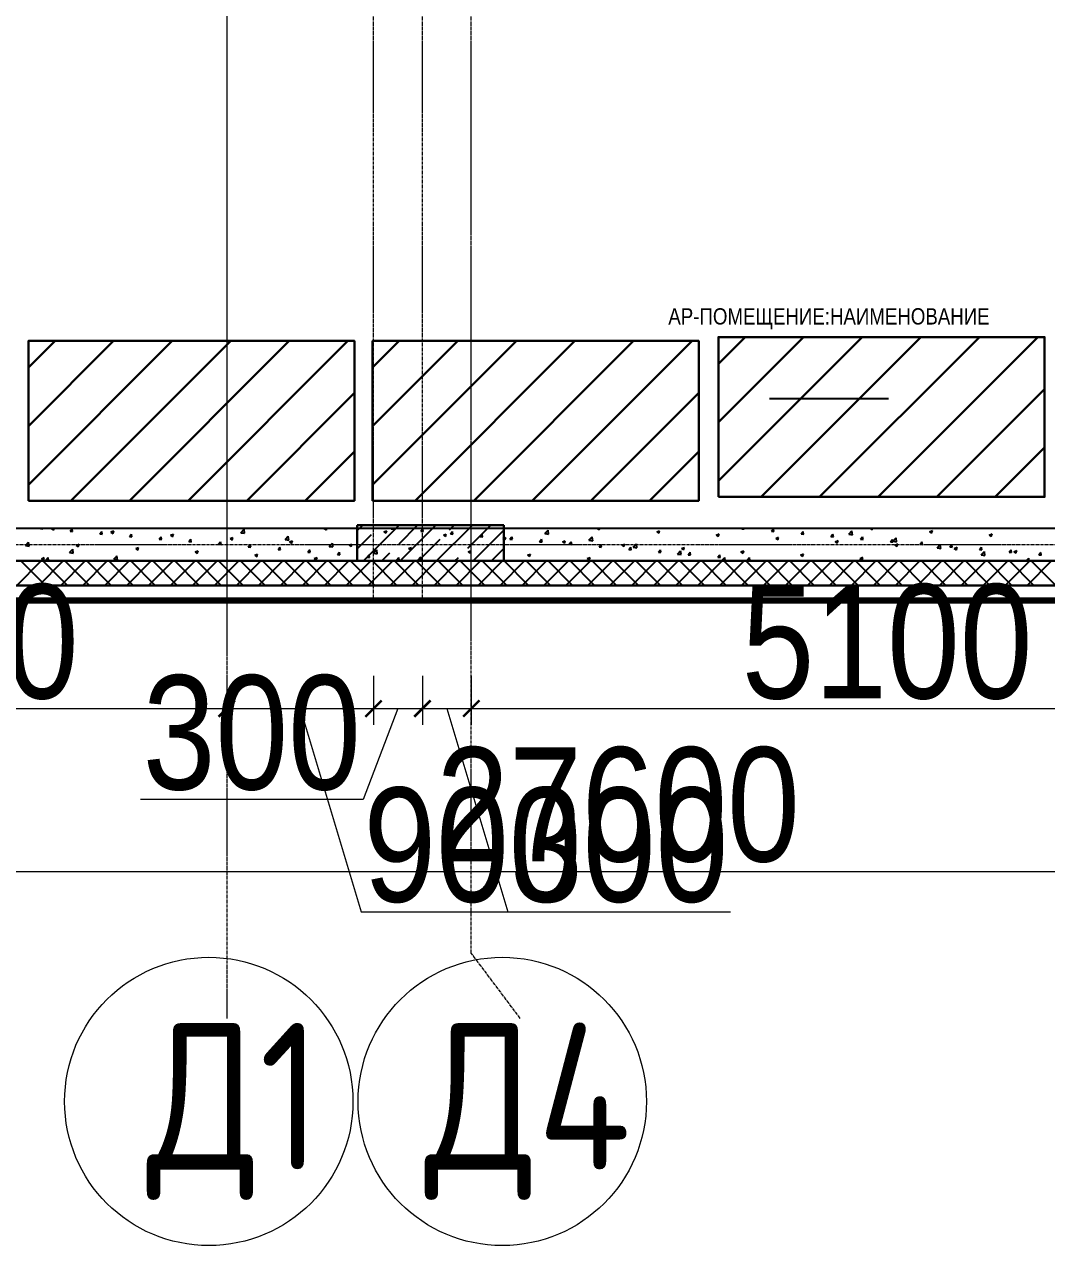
# Model space of a CAD drawing. Header units: millimetres. Extents: x -231292 to 573618, y -153144 to 564035.
# Drawn here: x 19062 to 25331, y 182267 to 189757 of the extents above; entities that cross this region are included whole.
import ezdxf
from ezdxf.enums import TextEntityAlignment as Align

# ---------------------------------------------------------------- set-up
doc = ezdxf.new("R2010")
doc.units = ezdxf.units.MM
doc.linetypes.add('CENTER2', pattern=[28.575, 19.05, -3.175, 3.175, -3.175])
doc.linetypes.add('HIDDEN2', pattern=[4.7625, 3.175, -1.5875])
doc.layers.get('0').update_dxf_attribs({"color": 250})
doc.layers.get('Defpoints').update_dxf_attribs({"color": 250})
for name, color, linetype, lineweight in [('10.3) строит. леса', 20, 'Continuous', 30), ('A-AREA', 250, 'Continuous', 15), ('АР_Колонны', 250, 'Continuous', 35), ('АР_Стены ЖБ', 250, 'Continuous', 35), ('АР_Стены ПЕНОблок', 250, 'Continuous', 20), ('АР_Тонкая', 250, 'Continuous', 5), ('АР_Утеплитель', 250, 'Continuous', 0), ('АР_Штриховка', 250, 'Continuous', 0), ('РД_Оси_100', 250, 'Continuous', 0), ('РД_Оси_размер', 250, 'Continuous', 0)]:
    doc.layers.add(name, color=color, linetype=linetype, lineweight=lineweight)
doc.styles.add('style1', font='ARIALN.TTF')
doc.styles.add('ккк', font='isocpeur.ttf', dxfattribs={"width": 0.85, "oblique": 15})
doc.dimstyles.new('Dim100_ареал', dxfattribs={"dimscale": 100, "dimtxt": 2.5, "dimasz": 1, "dimexe": 1, "dimexo": 1, "dimgap": 0.5, "dimtad": 1, "dimzin": 12, "dimdsep": 46, "dimtxsty": 'style1', "dimblk": 'ARCHTICK', "dimcen": 1, "dimdle": 1, "dimclrd": 256, "dimclre": 256, "dimaunit": 1, "dimadec": 0, "dimazin": 3, "dimtfac": 1, "dimtmove": 1, "dimatfit": 3, "dimldrblk": 'OPEN30', "dimfxl": 2, "dimfxlon": 1, "dimtolj": 1, "dimtzin": 0, "dimlwd": 9, "dimlwe": 9, "dimarcsym": 0})

# ---------------------------------------------------------------- blocks, each defined once
blk = doc.blocks.new('A-iden')
at = {"linetype": 'Continuous', "lineweight": 5}
blk.add_circle((-0.729, -4.063), 5.894, dxfattribs=at)
at = {"color": 0, "linetype": 'Continuous', "lineweight": 20, "style": 'ккк', "width": 0.85}
blk.add_attdef('ID', text='', height=6, dxfattribs=at).set_placement((0.314, -3.853), align=Align.MIDDLE_CENTER)
blk = doc.blocks.new('_ArchTick')
at = {"color": 0, "linetype": 'ByBlock', "const_width": 0.15}
blk.add_lwpolyline([(-0.5, -0.5), (0.5, 0.5)], dxfattribs=at)
blk = doc.blocks.new('*D157')
at = {"layer": 'Defpoints', "color": 0, "transparency": 16777216}
for p in [(1203452.9, 135907.8), (1207052.9, 135907.8), (1207052.9, 134907.8)]:
    blk.add_point(p, dxfattribs=at)
at = {"layer": 'РД_Оси_размер', "lineweight": 9, "transparency": 16777216}
for p, q in [((1203452.9, 135107.8), (1203452.9, 134807.8)), ((1207052.9, 135107.8), (1207052.9, 134807.8)), ((1203352.9, 134907.8), (1207152.9, 134907.8))]:
    blk.add_line(p, q, dxfattribs=at)
at = {"layer": 'РД_Оси_размер', "lineweight": 9, "transparency": 16777216, "xscale": 100, "yscale": 100, "zscale": 100, "rotation": 180}
blk.add_blockref('_ArchTick', (1203452.9, 134907.8), dxfattribs=at)
at = {"layer": 'РД_Оси_размер', "lineweight": 9, "transparency": 16777216, "xscale": 100, "yscale": 100, "zscale": 100}
blk.add_blockref('_ArchTick', (1207052.9, 134907.8), dxfattribs=at)
at = {"layer": 'РД_Оси_размер', "color": 0, "transparency": 16777216, "insert": (1205252.9, 135315.2), "char_height": 700, "attachment_point": 5, "style": 'style1'}
blk.add_mtext('\\A1;3600', dxfattribs=at)
blk = doc.blocks.new('_Open30')
at = {"color": 0, "linetype": 'ByBlock', "lineweight": -2}
for p, q in [((-1, 0.268), (0, 0)), ((0, 0), (-1, -0.268)), ((0, 0), (-1, 0))]:
    blk.add_line(p, q, dxfattribs=at)
blk = doc.blocks.new('*D158')
at = {"layer": 'Defpoints', "color": 0, "transparency": 16777216}
for p in [(1207052.9, 135907.8), (1207952.9, 135907.8), (1207952.9, 134907.8)]:
    blk.add_point(p, dxfattribs=at)
at = {"layer": 'РД_Оси_размер', "lineweight": 9, "transparency": 16777216}
for p, q in [((1207052.9, 135107.8), (1207052.9, 134807.8)), ((1207952.9, 135107.8), (1207952.9, 134807.8)), ((1206952.9, 134907.8), (1208052.9, 134907.8)), ((1207502.9, 134907.8), (1207877.1, 133660.6)), ((1207877.1, 133660.6), (1209243.4, 133660.6))]:
    blk.add_line(p, q, dxfattribs=at)
at = {"layer": 'РД_Оси_размер', "lineweight": 9, "transparency": 16777216, "xscale": 100, "yscale": 100, "zscale": 100, "rotation": 180}
blk.add_blockref('_ArchTick', (1207052.9, 134907.8), dxfattribs=at)
at = {"layer": 'РД_Оси_размер', "lineweight": 9, "transparency": 16777216, "xscale": 100, "yscale": 100, "zscale": 100}
blk.add_blockref('_ArchTick', (1207952.9, 134907.8), dxfattribs=at)
at = {"layer": 'РД_Оси_размер', "color": 0, "transparency": 16777216, "insert": (1208560.2, 134068), "char_height": 700, "attachment_point": 5, "style": 'style1'}
blk.add_mtext('\\A1;900', dxfattribs=at)
blk = doc.blocks.new('*D159')
at = {"layer": 'Defpoints', "color": 0, "transparency": 16777216}
for p in [(1207952.9, 135907.8), (1208252.9, 135907.8), (1208252.9, 134907.8)]:
    blk.add_point(p, dxfattribs=at)
at = {"layer": 'РД_Оси_размер', "lineweight": 9, "transparency": 16777216}
for p, q in [((1207952.9, 135107.8), (1207952.9, 134807.8)), ((1208252.9, 135107.8), (1208252.9, 134807.8)), ((1207852.9, 134907.8), (1208352.9, 134907.8)), ((1208102.9, 134907.8), (1207889.5, 134349.5)), ((1207889.5, 134349.5), (1206523.7, 134349.5))]:
    blk.add_line(p, q, dxfattribs=at)
at = {"layer": 'РД_Оси_размер', "lineweight": 9, "transparency": 16777216, "xscale": 100, "yscale": 100, "zscale": 100, "rotation": 180}
blk.add_blockref('_ArchTick', (1207952.9, 134907.8), dxfattribs=at)
at = {"layer": 'РД_Оси_размер', "lineweight": 9, "transparency": 16777216, "xscale": 100, "yscale": 100, "zscale": 100}
blk.add_blockref('_ArchTick', (1208252.9, 134907.8), dxfattribs=at)
at = {"layer": 'РД_Оси_размер', "color": 0, "transparency": 16777216, "insert": (1207206.6, 134756.9), "char_height": 700, "attachment_point": 5, "style": 'style1'}
blk.add_mtext('\\A1;300', dxfattribs=at)
blk = doc.blocks.new('*D160')
at = {"layer": 'Defpoints', "color": 0, "transparency": 16777216}
for p in [(1208252.9, 135907.8), (1208552.9, 135907.8), (1208552.9, 134907.8)]:
    blk.add_point(p, dxfattribs=at)
at = {"layer": 'РД_Оси_размер', "lineweight": 9, "transparency": 16777216}
for p, q in [((1208252.9, 135107.8), (1208252.9, 134807.8)), ((1208552.9, 135107.8), (1208552.9, 134807.8)), ((1208152.9, 134907.8), (1208652.9, 134907.8)), ((1208402.9, 134907.8), (1208777.1, 133660.6)), ((1208777.1, 133660.6), (1210142.9, 133660.6))]:
    blk.add_line(p, q, dxfattribs=at)
at = {"layer": 'РД_Оси_размер', "lineweight": 9, "transparency": 16777216, "xscale": 100, "yscale": 100, "zscale": 100, "rotation": 180}
blk.add_blockref('_ArchTick', (1208252.9, 134907.8), dxfattribs=at)
at = {"layer": 'РД_Оси_размер', "lineweight": 9, "transparency": 16777216, "xscale": 100, "yscale": 100, "zscale": 100}
blk.add_blockref('_ArchTick', (1208552.9, 134907.8), dxfattribs=at)
at = {"layer": 'РД_Оси_размер', "color": 0, "transparency": 16777216, "insert": (1209460, 134068), "char_height": 700, "attachment_point": 5, "style": 'style1'}
blk.add_mtext('\\A1;300', dxfattribs=at)
blk = doc.blocks.new('*D161')
at = {"layer": 'Defpoints', "color": 0, "transparency": 16777216}
for p in [(1208552.9, 135907.8), (1213652.9, 135907.8), (1213652.9, 134907.8)]:
    blk.add_point(p, dxfattribs=at)
at = {"layer": 'РД_Оси_размер', "lineweight": 9, "transparency": 16777216}
for p, q in [((1208552.9, 135107.8), (1208552.9, 134807.8)), ((1213652.9, 135107.8), (1213652.9, 134807.8)), ((1208452.9, 134907.8), (1213752.9, 134907.8))]:
    blk.add_line(p, q, dxfattribs=at)
at = {"layer": 'РД_Оси_размер', "lineweight": 9, "transparency": 16777216, "xscale": 100, "yscale": 100, "zscale": 100, "rotation": 180}
blk.add_blockref('_ArchTick', (1208552.9, 134907.8), dxfattribs=at)
at = {"layer": 'РД_Оси_размер', "lineweight": 9, "transparency": 16777216, "xscale": 100, "yscale": 100, "zscale": 100}
blk.add_blockref('_ArchTick', (1213652.9, 134907.8), dxfattribs=at)
at = {"layer": 'РД_Оси_размер', "color": 0, "transparency": 16777216, "insert": (1211102.9, 135315.2), "char_height": 700, "attachment_point": 5, "style": 'style1'}
blk.add_mtext('\\A1;5100', dxfattribs=at)
blk = doc.blocks.new('*D205')
at = {"layer": 'Defpoints', "color": 0, "transparency": 16777216}
for p in [(1195652.9, 135907.8), (1223252.9, 135907.8), (1223252.9, 133907.8)]:
    blk.add_point(p, dxfattribs=at)
at = {"layer": 'РД_Оси_размер', "lineweight": 9, "transparency": 16777216}
for p, q in [((1195652.9, 134107.8), (1195652.9, 133807.8)), ((1223252.9, 134107.8), (1223252.9, 133807.8)), ((1195552.9, 133907.8), (1223352.9, 133907.8))]:
    blk.add_line(p, q, dxfattribs=at)
at = {"layer": 'РД_Оси_размер', "lineweight": 9, "transparency": 16777216, "xscale": 100, "yscale": 100, "zscale": 100, "rotation": 180}
blk.add_blockref('_ArchTick', (1195652.9, 133907.8), dxfattribs=at)
at = {"layer": 'РД_Оси_размер', "lineweight": 9, "transparency": 16777216, "xscale": 100, "yscale": 100, "zscale": 100}
blk.add_blockref('_ArchTick', (1223252.9, 133907.8), dxfattribs=at)
at = {"layer": 'РД_Оси_размер', "color": 0, "transparency": 16777216, "insert": (1209452.9, 134315.2), "char_height": 700, "attachment_point": 5, "style": 'style1'}
blk.add_mtext('\\A1;27600', dxfattribs=at)
blk = doc.blocks.new('оси_рен')
at = {"layer": 'РД_Оси_100', "color": 251, "linetype": 'CENTER2', "true_color": 0x636466}
blk.add_line((1189697.958, 135913.25), (1225207.916, 135913.25), dxfattribs=at)
for points in [[(1207052.916, 223268.25), (1207052.916, 135558.25)], [(1207952.916, 135558.25), (1207952.916, 223268.25)], [(1208252.916, 135558.25), (1208252.916, 223268.25)], [(1208552.916, 135558.25), (1208552.916, 223268.25)], [(1207052.916, 138964.071), (1207052.916, 133007.755)], [(1208852.916, 133007.755), (1208552.916, 133407.755), (1208552.916, 138964.071)]]:
    blk.add_lwpolyline(points, dxfattribs=at)
at = {"layer": 'РД_Оси_100', "color": 251, "true_color": 0x636466, "xscale": 150, "yscale": 150, "zscale": 100}
for p, values in [((1207052.182, 133107.755), {'ID': 'Д1'}), ((1208852.182, 133107.755), {'ID': 'Д4'})]:
    blk.add_blockref('A-iden', p, dxfattribs=at).add_auto_attribs(values)
at = {"layer": 'РД_Оси_размер', "color": 251, "true_color": 0x636466}
for base, p1, p2, picture, middle in [((1223252.916, 133907.755), (1195652.916, 135907.755), (1223252.916, 135907.755), '*D205', (1209452.916, 134315.156)), ((1207052.916, 134907.755), (1203452.916, 135907.755), (1207052.916, 135907.755), '*D157', (1205252.916, 135315.156)), ((1207952.916, 134907.755), (1207052.916, 135907.755), (1207952.916, 135907.755), '*D158', (1207927.076, 134067.952)), ((1208552.916, 134907.755), (1208252.916, 135907.755), (1208552.916, 135907.755), '*D160', (1208827.076, 134067.952)), ((1213652.916, 134907.755), (1208552.916, 135907.755), (1213652.916, 135907.755), '*D161', (1211102.916, 135315.156))]:
    dim = blk.add_linear_dim(base=base, p1=p1, p2=p2, dimstyle='Dim100_ареал', override={"dimtxt": 7}, dxfattribs=at)
    dim.commit()
    dim.dimension.update_dxf_attribs({"geometry": picture, "text_midpoint": middle})
dim = blk.add_linear_dim(base=(1208252.916, 134907.755), p1=(1207952.916, 135907.755), p2=(1208252.916, 135907.755), dimstyle='Dim100_ареал', override={"dimtxt": 7}, dxfattribs=at)
dim.commit()
dim.dimension.update_dxf_attribs({"geometry": '*D159', "text_midpoint": (1207839.511, 134349.46), "dimtype": 160})

msp = doc.modelspace()

# ---------------------------------------------------------------- hatches: boundary and pattern name
at = {"layer": '10.3) строит. леса'}
h = msp.add_hatch(dxfattribs=at)
h.set_pattern_fill('ANSI31', color=256, scale=80)
h.set_pattern_definition([(45, (19526.92, 332854.48), (-179.60512, 179.60512), [])])
h.paths.add_polyline_path([(19086.69, 186835.985), (21086.69, 186835.985), (21086.69, 187815.985), (19086.69, 187815.985)])
h = msp.add_hatch(dxfattribs=at)
h.set_pattern_fill('ANSI31', color=256, scale=80)
h.set_pattern_definition([(45, (21637.81, 332854.48), (-179.60512, 179.60512), [])])
h.paths.add_polyline_path([(21197.586, 186835.985), (23197.586, 186835.985), (23197.586, 187815.985), (21197.586, 187815.985)])
h = msp.add_hatch(dxfattribs=at)
h.set_pattern_fill('ANSI31', color=256, scale=80)
h.set_pattern_definition([(45, (23758.92, 332877.65), (-179.60512, 179.60512), [])])
h.paths.add_polyline_path([(23318.689, 186859.156), (25318.689, 186859.156), (25318.689, 187839.156), (23318.689, 187839.156)])

# ---------------------------------------------------------------- linework, layer by layer
at = {"layer": '10.3) строит. леса', "elevation": 580}
for points in [[(19086.69, 186835.985), (21086.69, 186835.985), (21086.69, 187815.985), (19086.69, 187815.985)], [(21197.586, 186835.985), (23197.586, 186835.985), (23197.586, 187815.985), (21197.586, 187815.985)], [(23318.689, 186859.156), (25318.689, 186859.156), (25318.689, 187839.156), (23318.689, 187839.156)]]:
    msp.add_lwpolyline(points, close=True, dxfattribs=at)
at = {"layer": 'A-AREA', "color": 18, "lineweight": 25, "true_color": 0x000000}
msp.add_line((23631.539, 187462.79), (24361.539, 187462.79), dxfattribs=at)
at = {"layer": 'АР_Колонны', "color": 18, "linetype": 'HIDDEN2', "lineweight": 25, "true_color": 0x000000}
for p, q in [((21103.243, 186686.253), (22003.243, 186686.253)), ((21103.243, 186466.253), (21103.243, 186686.253)), ((22003.243, 186686.253), (22003.243, 186466.253)), ((22003.243, 186466.253), (21103.243, 186466.253))]:
    msp.add_line(p, q, dxfattribs=at)
at = {"layer": 'АР_Колонны', "color": 18, "linetype": 'Continuous', "lineweight": 25, "true_color": 0x000000}
for p, q in [((21103.243, 186686.253), (21103.243, 186466.253)), ((22003.243, 186686.253), (21103.243, 186686.253)), ((22003.243, 186686.253), (21103.243, 186686.253)), ((21103.243, 186686.253), (21103.243, 186466.253)), ((22003.243, 186466.253), (22003.243, 186686.253)), ((22003.243, 186466.253), (22003.243, 186686.253)), ((21103.243, 186466.253), (22003.243, 186466.253)), ((21103.243, 186466.253), (22003.243, 186466.253))]:
    msp.add_line(p, q, dxfattribs=at)
at = {"layer": 'АР_Стены ЖБ', "color": 18, "linetype": 'Continuous', "lineweight": 25, "true_color": 0x000000}
for p, q in [((22003.243, 186686.253), (21103.243, 186686.253)), ((21103.243, 186686.253), (21103.243, 186466.253)), ((22003.243, 186466.253), (22003.243, 186686.253)), ((21103.243, 186466.253), (22003.243, 186466.253))]:
    msp.add_line(p, q, dxfattribs=at)
at = {"layer": 'АР_Стены ПЕНОблок', "color": 18, "linetype": 'Continuous', "lineweight": 25, "true_color": 0x000000}
for p, q in [((35703.243, 186666.253), (16803.243, 186666.253)), ((16803.243, 186466.253), (35703.243, 186466.253))]:
    msp.add_line(p, q, dxfattribs=at)
at = {"layer": 'АР_Тонкая', "color": 18, "linetype": 'Continuous', "lineweight": 25, "true_color": 0x000000}
for p, q in [((35703.243, 186316.253), (16803.243, 186316.253)), ((16803.243, 186236.253), (35703.243, 186236.253)), ((35703.243, 186236.253), (16803.243, 186236.253)), ((16803.243, 186211.253), (35703.243, 186211.253))]:
    msp.add_line(p, q, dxfattribs=at)
at = {"layer": 'АР_Утеплитель', "color": 18, "linetype": 'Continuous', "lineweight": 25, "true_color": 0x000000}
for p, q in [((35703.243, 186466.253), (16803.243, 186466.253)), ((16803.243, 186316.253), (35703.243, 186316.253))]:
    msp.add_line(p, q, dxfattribs=at)
at = {"layer": 'АР_Штриховка', "color": 18, "linetype": 'Continuous', "lineweight": 25, "true_color": 0x000000}
for p, q in [((19160.145, 186664.332), (19175.327, 186663.004)), ((19160.146, 186664.342), (19161.749, 186666.253)), ((19175.043, 186662.951), (19174.434, 186666.253)), ((19228.057, 186664.132), (19240.691, 186655.61)), ((19228.139, 186664.313), (19233.192, 186666.253)), ((19240.696, 186655.609), (19244.267, 186666.253)), ((19342.33, 186648.393), (19357.512, 186647.065)), ((19342.331, 186648.403), (19354.576, 186662.996)), ((19357.227, 186647.012), (19354.29, 186662.933)), ((19524.515, 186632.464), (19536.76, 186647.057)), ((19539.411, 186631.073), (19536.474, 186646.994)), ((19593.169, 186643.971), (19610.954, 186650.798)), ((19605.727, 186635.267), (19610.877, 186650.616)), ((20389.912, 186639.643), (20409.696, 186660.262)), ((20412.448, 186636.133), (20409.641, 186660.256)), ((20901.596, 186664.685), (20914.231, 186656.163)), ((20901.679, 186664.867), (20905.289, 186666.253)), ((20914.235, 186656.162), (20917.621, 186666.253)), ((21103.243, 186652.393), (21137.103, 186686.253)), ((21141.609, 186466.253), (21361.609, 186686.253)), ((21247.618, 186684.516), (21249.356, 186686.253)), ((21266.709, 186644.525), (21284.494, 186651.351)), ((21279.266, 186635.82), (21284.416, 186651.169)), ((21311.118, 186664.13), (21312.9, 186666.253)), ((21311.118, 186664.12), (21326.3, 186662.792)), ((21326.009, 186662.738), (21325.361, 186666.253)), ((21359.872, 186572.262), (21473.862, 186686.253)), ((21366.115, 186466.253), (21586.115, 186686.253)), ((21493.302, 186648.181), (21508.484, 186646.853)), ((21493.303, 186648.191), (21505.548, 186662.784)), ((21508.193, 186646.799), (21505.256, 186662.72)), ((21590.622, 186466.253), (21810.622, 186686.253)), ((21668.568, 186656.452), (21698.369, 186686.253)), ((21675.488, 186632.252), (21687.733, 186646.845)), ((21690.377, 186630.859), (21687.44, 186646.781)), ((21780.821, 186544.199), (21921.138, 186684.516)), ((21815.128, 186466.253), (22003.243, 186654.368)), ((22253.791, 186634.815), (22273.574, 186655.434)), ((22276.325, 186631.305), (22273.519, 186655.428)), ((22575.136, 186665.238), (22587.77, 186656.716)), ((22575.219, 186665.421), (22577.387, 186666.253)), ((22587.775, 186656.716), (22590.975, 186666.253)), ((22940.167, 186644.896), (22952.801, 186636.374)), ((22940.249, 186645.078), (22958.034, 186651.905)), ((22952.806, 186636.373), (22957.956, 186651.722)), ((23462.09, 186663.908), (23477.272, 186662.579)), ((23462.091, 186663.918), (23464.05, 186666.253)), ((23476.976, 186662.524), (23476.288, 186666.253)), ((23644.275, 186647.969), (23659.457, 186646.64)), ((23644.276, 186647.979), (23656.521, 186662.572)), ((23659.16, 186646.585), (23656.223, 186662.507)), ((23826.46, 186632.04), (23838.706, 186646.633)), ((23841.344, 186630.646), (23838.407, 186646.567)), ((24117.669, 186629.988), (24137.453, 186650.606)), ((24140.202, 186626.477), (24137.396, 186650.6)), ((24248.676, 186665.791), (24261.31, 186657.269)), ((24248.759, 186665.974), (24249.484, 186666.253)), ((24261.315, 186657.269), (24264.329, 186666.253)), ((24613.706, 186645.449), (24626.341, 186636.927)), ((24613.789, 186645.632), (24631.574, 186652.459)), ((24626.345, 186636.926), (24631.496, 186652.275)), ((19068.192, 186560.386), (19087.976, 186581.005)), ((19090.728, 186556.877), (19087.922, 186580.999)), ((19524.514, 186632.454), (19539.696, 186631.126)), ((19593.087, 186643.79), (19605.722, 186635.268)), ((19706.699, 186616.515), (19721.881, 186615.187)), ((19706.7, 186616.525), (19718.945, 186631.118)), ((19721.595, 186615.134), (19718.658, 186631.055)), ((19888.884, 186600.576), (19904.066, 186599.248)), ((19888.885, 186600.586), (19901.13, 186615.179)), ((19903.779, 186599.194), (19900.842, 186615.116)), ((19958.118, 186623.447), (19970.753, 186614.925)), ((19958.2, 186623.629), (19975.985, 186630.455)), ((19970.757, 186614.925), (19975.908, 186630.274)), ((20071.068, 186584.637), (20086.25, 186583.308)), ((20071.069, 186584.647), (20083.314, 186599.24)), ((20085.963, 186583.255), (20083.026, 186599.177)), ((20253.254, 186568.708), (20265.499, 186583.301)), ((20268.147, 186567.316), (20265.21, 186583.237)), ((20323.149, 186603.105), (20335.784, 186594.583)), ((20323.231, 186603.286), (20341.016, 186610.113)), ((20335.788, 186594.582), (20340.938, 186609.931)), ((20389.872, 186639.729), (20412.462, 186636.225)), ((20660.951, 186597.687), (20683.541, 186594.183)), ((20660.991, 186597.601), (20680.775, 186618.22)), ((20683.526, 186594.091), (20680.72, 186618.213)), ((20688.18, 186582.763), (20700.814, 186574.24)), ((20688.262, 186582.944), (20706.047, 186589.771)), ((20700.819, 186574.24), (20705.969, 186589.589)), ((20932.07, 186555.559), (20951.854, 186576.177)), ((20954.605, 186552.049), (20951.799, 186576.171)), ((21103.243, 186540.14), (21191.492, 186628.389)), ((21266.627, 186644.343), (21279.262, 186635.821)), ((21478.369, 186466.253), (21612.441, 186600.326)), ((21631.658, 186624), (21644.292, 186615.478)), ((21631.74, 186624.182), (21649.525, 186631.009)), ((21644.297, 186615.478), (21649.447, 186630.827)), ((21675.487, 186632.242), (21690.669, 186630.913)), ((21857.672, 186616.313), (21869.918, 186630.906)), ((21857.672, 186616.303), (21872.854, 186614.974)), ((21872.561, 186614.92), (21869.625, 186630.842)), ((21996.689, 186603.658), (22009.323, 186595.136)), ((21996.771, 186603.84), (22014.556, 186610.667)), ((22009.328, 186595.135), (22014.478, 186610.484)), ((22039.856, 186600.364), (22055.038, 186599.035)), ((22039.857, 186600.374), (22052.102, 186614.967)), ((22054.746, 186598.981), (22051.809, 186614.902)), ((22222.041, 186584.424), (22237.223, 186583.096)), ((22222.042, 186584.435), (22234.287, 186599.028)), ((22236.93, 186583.042), (22233.993, 186598.963)), ((22253.749, 186634.903), (22276.339, 186631.399)), ((22361.72, 186583.316), (22374.354, 186574.794)), ((22361.802, 186583.498), (22379.587, 186590.325)), ((22374.359, 186574.793), (22379.509, 186590.142)), ((22404.226, 186568.496), (22416.472, 186583.089)), ((22419.114, 186567.103), (22416.177, 186583.024)), ((22524.828, 186592.861), (22547.418, 186589.357)), ((22524.87, 186592.773), (22544.653, 186613.392)), ((22547.404, 186589.263), (22544.597, 186613.385)), ((22726.833, 186563.155), (22744.618, 186569.982)), ((22739.389, 186554.45), (22744.54, 186569.799)), ((22795.949, 186550.731), (22815.732, 186571.35)), ((22818.482, 186547.221), (22815.676, 186571.343)), ((23305.198, 186624.554), (23317.832, 186616.031)), ((23305.28, 186624.736), (23323.065, 186631.563)), ((23317.837, 186616.031), (23322.987, 186631.38)), ((23670.228, 186604.211), (23682.863, 186595.689)), ((23670.311, 186604.394), (23688.096, 186611.221)), ((23682.867, 186595.688), (23688.018, 186611.037)), ((23826.46, 186632.029), (23841.642, 186630.701)), ((24008.644, 186616.09), (24023.826, 186614.762)), ((24008.645, 186616.101), (24020.89, 186630.694)), ((24023.528, 186614.707), (24020.591, 186630.628)), ((24035.259, 186583.869), (24047.894, 186575.347)), ((24035.342, 186584.051), (24053.127, 186590.878)), ((24047.898, 186575.346), (24053.048, 186590.695)), ((24117.627, 186630.077), (24140.217, 186626.573)), ((24190.829, 186600.151), (24206.011, 186598.823)), ((24190.83, 186600.162), (24203.075, 186614.755)), ((24205.712, 186598.768), (24202.775, 186614.689)), ((24373.014, 186584.223), (24385.26, 186598.816)), ((24373.014, 186584.212), (24388.196, 186582.884)), ((24387.896, 186582.828), (24384.959, 186598.75)), ((24388.706, 186588.035), (24411.296, 186584.531)), ((24388.748, 186587.945), (24408.532, 186608.564)), ((24400.373, 186563.709), (24418.158, 186570.536)), ((24411.281, 186584.435), (24408.475, 186608.557)), ((24412.929, 186555.003), (24418.079, 186570.352)), ((24555.199, 186568.283), (24567.444, 186582.877)), ((24570.08, 186566.889), (24567.143, 186582.811)), ((24978.737, 186625.107), (24991.372, 186616.584)), ((24978.82, 186625.29), (24996.605, 186632.117)), ((24991.376, 186616.584), (24996.526, 186631.933)), ((19068.152, 186560.471), (19090.742, 186556.967)), ((19339.231, 186518.429), (19361.821, 186514.925)), ((19339.271, 186518.344), (19359.055, 186538.963)), ((19361.807, 186514.834), (19359.001, 186538.957)), ((19379.671, 186561.867), (19392.306, 186553.345)), ((19379.753, 186562.048), (19397.538, 186568.875)), ((19392.31, 186553.344), (19397.46, 186568.693)), ((19610.35, 186476.302), (19630.134, 186496.921)), ((19632.886, 186472.792), (19630.08, 186496.914)), ((19744.702, 186541.525), (19757.336, 186533.003)), ((19744.784, 186541.706), (19762.569, 186548.532)), ((19757.341, 186533.002), (19762.491, 186548.351)), ((20109.733, 186521.182), (20122.367, 186512.66)), ((20109.815, 186521.363), (20127.599, 186528.19)), ((20122.372, 186512.659), (20127.522, 186528.008)), ((20253.253, 186568.698), (20268.435, 186567.369)), ((20435.438, 186552.759), (20450.62, 186551.43)), ((20435.439, 186552.769), (20447.684, 186567.362)), ((20450.331, 186551.377), (20447.395, 186567.298)), ((20474.763, 186500.84), (20487.398, 186492.318)), ((20474.846, 186501.021), (20492.63, 186507.848)), ((20487.403, 186492.317), (20492.553, 186507.666)), ((20617.622, 186536.819), (20632.804, 186535.491)), ((20617.623, 186536.83), (20629.868, 186551.423)), ((20632.516, 186535.438), (20629.579, 186551.359)), ((20799.807, 186520.88), (20814.989, 186519.552)), ((20799.808, 186520.891), (20812.053, 186535.484)), ((20814.7, 186519.498), (20811.763, 186535.42)), ((20932.03, 186555.645), (20954.62, 186552.141)), ((20981.992, 186504.941), (20997.174, 186503.613)), ((20981.993, 186504.951), (20994.238, 186519.545)), ((20996.884, 186503.559), (20993.947, 186519.481)), ((21053.211, 186562.42), (21065.845, 186553.898)), ((21053.293, 186562.602), (21071.078, 186569.429)), ((21065.85, 186553.897), (21071, 186569.246)), ((21164.177, 186489.012), (21176.422, 186503.606)), ((21179.068, 186487.62), (21176.131, 186503.541)), ((21203.109, 186513.603), (21225.699, 186510.099)), ((21203.149, 186513.516), (21222.933, 186534.135)), ((21225.684, 186510.006), (21222.878, 186534.129)), ((21253.862, 186466.253), (21303.745, 186516.136)), ((21418.242, 186542.078), (21430.876, 186533.556)), ((21418.324, 186542.259), (21436.109, 186549.086)), ((21430.881, 186533.555), (21436.031, 186548.904)), ((21783.272, 186521.735), (21795.907, 186513.213)), ((21783.355, 186521.917), (21801.139, 186528.744)), ((21795.911, 186513.212), (21801.062, 186528.561)), ((21927.381, 186466.253), (22003.243, 186542.115)), ((22148.303, 186501.393), (22160.938, 186492.871)), ((22148.386, 186501.575), (22166.17, 186508.402)), ((22160.942, 186492.87), (22166.092, 186508.219)), ((22404.226, 186568.485), (22419.408, 186567.157)), ((22586.41, 186552.546), (22601.592, 186551.218)), ((22586.411, 186552.557), (22598.656, 186567.15)), ((22601.298, 186551.163), (22598.361, 186567.085)), ((22726.75, 186562.973), (22739.385, 186554.451)), ((22768.595, 186536.607), (22783.777, 186535.279)), ((22768.596, 186536.617), (22780.841, 186551.211)), ((22783.482, 186535.224), (22780.545, 186551.146)), ((22795.907, 186550.819), (22818.497, 186547.315)), ((22950.78, 186520.668), (22965.962, 186519.34)), ((22950.781, 186520.678), (22963.026, 186535.272)), ((22965.666, 186519.285), (22962.729, 186535.206)), ((23066.986, 186508.777), (23089.576, 186505.273)), ((23067.028, 186508.688), (23086.811, 186529.307)), ((23089.561, 186505.178), (23086.755, 186529.301)), ((23091.781, 186542.631), (23104.416, 186534.109)), ((23091.864, 186542.813), (23109.649, 186549.64)), ((23104.42, 186534.108), (23109.57, 186549.457)), ((23132.964, 186504.729), (23148.146, 186503.401)), ((23132.965, 186504.739), (23145.21, 186519.332)), ((23147.85, 186503.346), (23144.913, 186519.267)), ((23315.15, 186488.8), (23327.395, 186503.393)), ((23330.034, 186487.407), (23327.097, 186503.328)), ((23456.812, 186522.288), (23469.447, 186513.766)), ((23456.895, 186522.471), (23474.679, 186529.298)), ((23469.451, 186513.766), (23474.601, 186529.115)), ((23821.843, 186501.946), (23834.477, 186493.424)), ((23821.926, 186502.129), (23839.71, 186508.955)), ((23834.482, 186493.423), (23839.632, 186508.772)), ((24400.29, 186563.526), (24412.925, 186555.004)), ((24555.198, 186568.273), (24570.38, 186566.945)), ((24659.785, 186545.993), (24682.375, 186542.489)), ((24659.827, 186545.903), (24679.611, 186566.522)), ((24682.36, 186542.393), (24679.553, 186566.515)), ((24737.383, 186552.334), (24752.565, 186551.006)), ((24737.384, 186552.344), (24749.629, 186566.938)), ((24752.264, 186550.95), (24749.327, 186566.871)), ((24765.321, 186543.184), (24777.955, 186534.662)), ((24765.404, 186543.367), (24783.189, 186550.194)), ((24777.96, 186534.661), (24783.11, 186550.01)), ((24919.568, 186536.405), (24931.814, 186550.998)), ((24919.568, 186536.395), (24934.75, 186535.067)), ((24930.864, 186503.951), (24953.454, 186500.447)), ((24930.906, 186503.861), (24950.69, 186524.479)), ((24934.449, 186535.011), (24931.512, 186550.932)), ((24953.438, 186500.35), (24950.632, 186524.473)), ((25101.752, 186520.456), (25116.934, 186519.128)), ((25101.753, 186520.466), (25113.998, 186535.059)), ((25116.633, 186519.072), (25113.696, 186534.993)), ((25130.352, 186522.841), (25142.986, 186514.319)), ((25130.435, 186523.025), (25148.219, 186529.852)), ((25142.991, 186514.319), (25148.141, 186529.668)), ((25283.937, 186504.517), (25299.119, 186503.188)), ((25283.938, 186504.527), (25296.183, 186519.12)), ((25298.817, 186503.132), (25295.88, 186519.054)), ((19015.953, 186316.253), (19165.953, 186466.253)), ((19191.212, 186316.253), (19041.212, 186466.253)), ((19150.656, 186316.253), (19300.656, 186466.253)), ((19166.255, 186479.944), (19178.889, 186471.422)), ((19166.336, 186480.125), (19184.121, 186486.952)), ((19325.916, 186316.253), (19175.916, 186466.253)), ((19178.894, 186471.421), (19184.044, 186486.77)), ((19195.388, 186473.275), (19210.57, 186471.947)), ((19195.389, 186473.285), (19207.634, 186487.879)), ((19210.286, 186471.894), (19207.349, 186487.816)), ((19285.36, 186316.253), (19435.36, 186466.253)), ((19460.62, 186316.253), (19310.62, 186466.253)), ((19385.047, 186466.253), (19389.819, 186471.94)), ((19390.57, 186466.253), (19389.533, 186471.876)), ((19420.064, 186316.253), (19570.064, 186466.253)), ((19595.323, 186316.253), (19445.323, 186466.253)), ((19548.223, 186466.253), (19549.152, 186466.61)), ((19549.016, 186466.253), (19549.075, 186466.428)), ((19554.768, 186316.253), (19704.768, 186466.253)), ((19730.027, 186316.253), (19580.027, 186466.253)), ((19610.31, 186476.387), (19632.9, 186472.883)), ((19689.472, 186316.253), (19839.472, 186466.253)), ((19864.731, 186316.253), (19714.731, 186466.253)), ((19824.176, 186316.253), (19974.176, 186466.253)), ((19999.435, 186316.253), (19849.435, 186466.253)), ((19958.879, 186316.253), (20108.879, 186466.253)), ((20134.139, 186316.253), (19984.139, 186466.253)), ((20093.583, 186316.253), (20243.583, 186466.253)), ((20268.843, 186316.253), (20118.843, 186466.253)), ((20228.287, 186316.253), (20378.287, 186466.253)), ((20403.547, 186316.253), (20253.547, 186466.253)), ((20362.991, 186316.253), (20512.991, 186466.253)), ((20538.25, 186316.253), (20388.25, 186466.253)), ((20497.695, 186316.253), (20647.695, 186466.253)), ((20672.954, 186316.253), (20522.954, 186466.253)), ((20632.399, 186316.253), (20782.399, 186466.253)), ((20807.658, 186316.253), (20657.658, 186466.253)), ((20767.103, 186316.253), (20917.103, 186466.253)), ((20942.362, 186316.253), (20792.362, 186466.253)), ((20839.794, 186480.497), (20852.429, 186471.975)), ((20839.876, 186480.679), (20857.661, 186487.506)), ((20852.433, 186471.975), (20857.583, 186487.324)), ((20901.806, 186316.253), (21051.806, 186466.253)), ((21077.066, 186316.253), (20927.066, 186466.253)), ((21036.51, 186316.253), (21186.51, 186466.253)), ((21211.77, 186316.253), (21061.77, 186466.253)), ((21164.176, 186489.002), (21179.358, 186487.674)), ((21171.214, 186316.253), (21321.214, 186466.253)), ((21346.473, 186316.253), (21196.473, 186466.253)), ((21220.32, 186466.253), (21222.692, 186467.163)), ((21222.37, 186466.253), (21222.614, 186466.981)), ((21305.918, 186316.253), (21455.918, 186466.253)), ((21481.177, 186316.253), (21331.177, 186466.253)), ((21346.361, 186473.063), (21361.543, 186471.735)), ((21346.362, 186473.073), (21358.607, 186487.666)), ((21361.252, 186471.681), (21358.315, 186487.602)), ((21440.622, 186316.253), (21590.622, 186466.253)), ((21615.881, 186316.253), (21465.881, 186466.253)), ((21474.188, 186471.561), (21496.777, 186468.057)), ((21474.228, 186471.474), (21494.012, 186492.093)), ((21496.763, 186467.964), (21493.957, 186492.086)), ((21536.198, 186466.253), (21540.792, 186471.727)), ((21541.497, 186466.253), (21540.499, 186471.663)), ((21575.326, 186316.253), (21725.326, 186466.253)), ((21750.585, 186316.253), (21600.585, 186466.253)), ((21702.875, 186466.253), (21724.695, 186488.073)), ((21710.029, 186316.253), (21860.029, 186466.253)), ((21885.289, 186316.253), (21735.289, 186466.253)), ((21844.733, 186316.253), (21994.733, 186466.253)), ((22019.993, 186316.253), (21869.993, 186466.253)), ((21979.437, 186316.253), (22129.437, 186466.253)), ((22154.696, 186316.253), (22004.696, 186466.253)), ((22114.141, 186316.253), (22264.141, 186466.253)), ((22289.4, 186316.253), (22139.4, 186466.253)), ((22248.845, 186316.253), (22398.845, 186466.253)), ((22424.104, 186316.253), (22274.104, 186466.253)), ((22383.549, 186316.253), (22533.549, 186466.253)), ((22558.808, 186316.253), (22408.808, 186466.253)), ((22513.334, 186481.05), (22525.968, 186472.528)), ((22513.416, 186481.233), (22531.201, 186488.059)), ((22518.252, 186316.253), (22668.252, 186466.253)), ((22525.973, 186472.528), (22531.123, 186487.877)), ((22693.512, 186316.253), (22543.512, 186466.253)), ((22652.956, 186316.253), (22802.956, 186466.253)), ((22828.216, 186316.253), (22678.216, 186466.253)), ((22787.66, 186316.253), (22937.66, 186466.253)), ((22962.92, 186316.253), (22812.92, 186466.253)), ((22892.418, 186466.253), (22896.232, 186467.717)), ((22895.724, 186466.253), (22896.154, 186467.534)), ((22922.364, 186316.253), (23072.364, 186466.253)), ((23097.623, 186316.253), (22947.623, 186466.253)), ((23057.068, 186316.253), (23207.068, 186466.253)), ((23232.327, 186316.253), (23082.327, 186466.253)), ((23191.772, 186316.253), (23341.772, 186466.253)), ((23367.031, 186316.253), (23217.031, 186466.253)), ((23315.149, 186488.79), (23330.331, 186487.462)), ((23326.476, 186316.253), (23476.476, 186466.253)), ((23338.065, 186466.735), (23341.172, 186466.253)), ((23338.107, 186466.646), (23357.891, 186487.265)), ((23501.735, 186316.253), (23351.735, 186466.253)), ((23360.278, 186466.253), (23357.834, 186487.258)), ((23461.179, 186316.253), (23611.179, 186466.253)), ((23636.439, 186316.253), (23486.439, 186466.253)), ((23497.334, 186472.851), (23512.516, 186471.523)), ((23497.335, 186472.861), (23509.58, 186487.454)), ((23512.218, 186471.467), (23509.282, 186487.389)), ((23595.883, 186316.253), (23745.883, 186466.253)), ((23771.143, 186316.253), (23621.143, 186466.253)), ((23687.349, 186466.253), (23691.764, 186471.515)), ((23692.424, 186466.253), (23691.466, 186471.45)), ((23730.587, 186316.253), (23880.587, 186466.253)), ((23905.846, 186316.253), (23755.846, 186466.253)), ((23865.291, 186316.253), (24015.291, 186466.253)), ((24040.55, 186316.253), (23890.55, 186466.253)), ((23999.995, 186316.253), (24149.995, 186466.253)), ((24175.254, 186316.253), (24025.254, 186466.253)), ((24134.699, 186316.253), (24284.699, 186466.253)), ((24309.958, 186316.253), (24159.958, 186466.253)), ((24186.874, 186481.603), (24199.508, 186473.081)), ((24186.956, 186481.786), (24204.741, 186488.613)), ((24199.513, 186473.081), (24204.663, 186488.43)), ((24269.402, 186316.253), (24419.402, 186466.253)), ((24444.662, 186316.253), (24294.662, 186466.253)), ((24404.106, 186316.253), (24554.106, 186466.253)), ((24579.366, 186316.253), (24429.366, 186466.253)), ((24538.81, 186316.253), (24688.81, 186466.253)), ((24714.069, 186316.253), (24564.069, 186466.253)), ((24564.515, 186466.253), (24569.772, 186468.271)), ((24569.078, 186466.253), (24569.693, 186468.087)), ((24673.514, 186316.253), (24823.514, 186466.253)), ((24848.773, 186316.253), (24698.773, 186466.253)), ((24808.218, 186316.253), (24958.218, 186466.253)), ((24983.477, 186316.253), (24833.477, 186466.253)), ((24942.922, 186316.253), (25092.922, 186466.253)), ((25118.181, 186316.253), (24968.181, 186466.253)), ((25077.625, 186316.253), (25227.625, 186466.253)), ((25252.885, 186316.253), (25102.885, 186466.253)), ((25206.24, 186466.253), (25221.769, 186482.437)), ((25212.329, 186316.253), (25362.329, 186466.253)), ((25223.593, 186466.253), (25221.711, 186482.43)), ((25387.589, 186316.253), (25237.589, 186466.253)), ((16803.243, 186236.002), (35703.243, 186236.002)), ((16803.243, 186235.002), (35703.243, 186235.002)), ((16803.243, 186234.002), (35703.243, 186234.002)), ((16803.243, 186233.002), (35703.243, 186233.002)), ((16803.243, 186232.002), (35703.243, 186232.002)), ((16803.243, 186231.002), (35703.243, 186231.002)), ((16803.243, 186230.002), (35703.243, 186230.002)), ((16803.243, 186229.002), (35703.243, 186229.002)), ((16803.243, 186228.002), (35703.243, 186228.002)), ((16803.243, 186227.002), (35703.243, 186227.002)), ((16803.243, 186226.002), (35703.243, 186226.002)), ((16803.243, 186225.002), (35703.243, 186225.002)), ((16803.243, 186224.002), (35703.243, 186224.002)), ((16803.243, 186223.002), (35703.243, 186223.002)), ((16803.243, 186222.002), (35703.243, 186222.002)), ((16803.243, 186221.002), (35703.243, 186221.002)), ((16803.243, 186220.002), (35703.243, 186220.002)), ((16803.243, 186219.002), (35703.243, 186219.002)), ((16803.243, 186218.002), (35703.243, 186218.002)), ((16803.243, 186217.002), (35703.243, 186217.002)), ((16803.243, 186216.002), (35703.243, 186216.002)), ((16803.243, 186215.002), (35703.243, 186215.002)), ((16803.243, 186214.002), (35703.243, 186214.002)), ((16803.243, 186213.002), (35703.243, 186213.002)), ((16803.243, 186212.002), (35703.243, 186212.002))]:
    msp.add_line(p, q, dxfattribs=at)

# ---------------------------------------------------------------- block references
at = {"rotation": 359.999868838025}
msp.add_blockref('оси_рен', (-1186750.035, 50655.808), dxfattribs=at)

# ---------------------------------------------------------------- texts
at = {"layer": 'Defpoints', "color": 18, "lineweight": 25, "true_color": 0x000000, "style": 'style1', "flags": 8}
msp.add_attdef('АР-ПОМЕЩЕНИЕ:НАИМЕНОВАНИЕ', text='0', height=100, dxfattribs=at).set_placement((23996.609, 187952.728), align=Align.MIDDLE)

doc.saveas('drawing.dxf')
